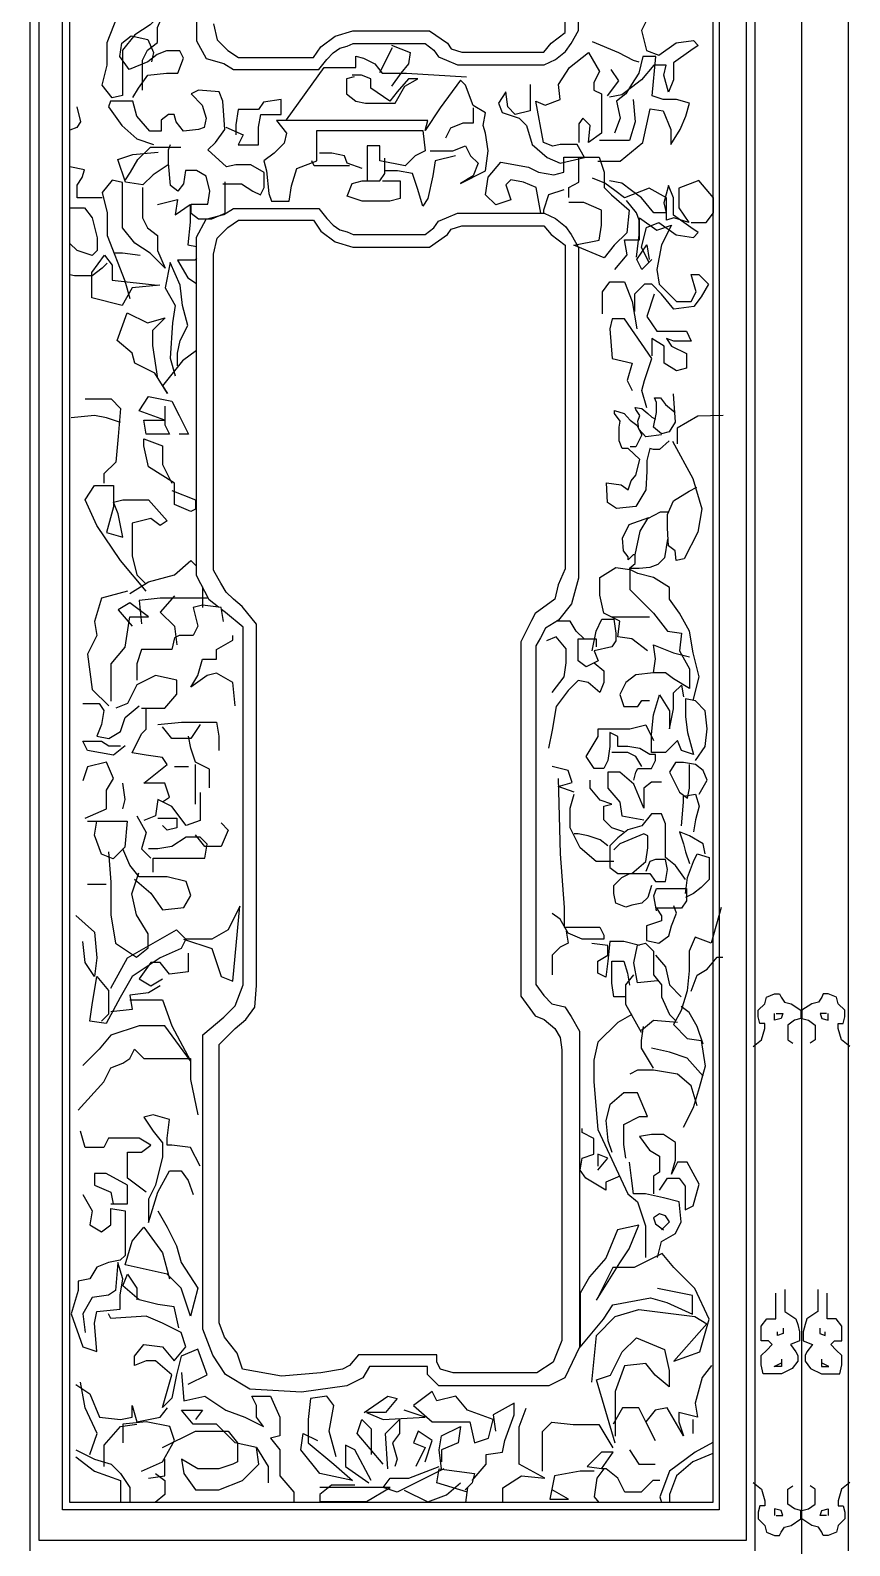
# Model space of a CAD drawing. Extents: x 1684 to 4686, y 4591 to 8092.
# Drawn here: x 3697 to 4136, y 5761 to 6573 of the extents above; entities that cross this region are included whole.
import ezdxf

# ---------------------------------------------------------------- set-up
doc = ezdxf.new("R2010")
doc.units = 0
doc.header["$MEASUREMENT"] = 0
doc.layers.add('3', color=3, linetype='CONTINUOUS')
doc.layers.add('7', color=7, linetype='CONTINUOUS')

msp = doc.modelspace()

# ---------------------------------------------------------------- linework, layer by layer
at = {"layer": '3'}
for p, q in [((3696.57, 5758.27), (3696.57, 7270.16)), ((4084.86, 7270.16), (4084.86, 5758.27)), ((4134.87, 7270.16), (4134.87, 5758.27)), ((3713.86, 5780.36), (3713.86, 7255.06)), ((4065.81, 7255.06), (4065.81, 5780.36)), ((4065.81, 5780.36), (3713.86, 5780.36))]:
    msp.add_line(p, q, dxfattribs=at)
for points in [[(3785.57, 6748.61), (3785.57, 6567.3), (3790.76, 6557.79), (3800.28, 6555.19), (3805.46, 6552.05)], [(3805.46, 6552.05), (3851.17, 6552.05), (3855.42, 6557.36), (3858.96, 6560.9), (3862.5, 6563.37), (3866.4, 6564.44), (3869.59, 6565.85), (3908.22, 6565.85), (3912.82, 6562.31), (3915.3, 6558.77), (3919.55, 6557), (3925.58, 6554.53), (3972, 6554.53), (3978.02, 6557.36), (3983.34, 6561.61), (3986.52, 6565.85), (3990.42, 6572.93), (3990.42, 6750)], [(3756.72, 6540.81), (3756.72, 6550.25), (3756.72, 6556.99), (3759.43, 6562.39), (3764.83, 6566.44), (3764.83, 6574.53), (3768.88, 6583.97), (3760.78, 6575.88), (3752.67, 6570.48), (3745.92, 6562.39), (3745.92, 6548.9), (3745.92, 6538.11), (3740.52, 6536.76), (3735.12, 6543.5), (3737.82, 6554.3), (3737.82, 6566.44), (3747.27, 6590.72), (3749.97, 6600.16)], [(4028.12, 6580.73), (4024.14, 6572.79), (4026.79, 6562.22), (4033.41, 6559.57), (4042.68, 6566.18), (4051.94, 6567.5), (4054.59, 6564.86), (4050.62, 6562.22), (4041.35, 6555.6), (4041.35, 6546.35), (4038.71, 6539.74), (4036.06, 6548.99), (4037.38, 6554.28), (4030.76, 6554.28), (4024.14, 6546.35), (4018.85, 6542.38), (4013.55, 6538.42), (4006.93, 6537.09)], [(3751.57, 6536.94), (3754.58, 6541.95), (3759.6, 6548.98), (3769.65, 6549.98), (3775.67, 6549.98), (3778.69, 6558.01), (3776.68, 6562.02), (3769.65, 6562.02), (3764.62, 6560.01), (3759.6, 6556), (3749.56, 6551.99), (3744.53, 6559.01), (3745.54, 6566.03), (3750.56, 6570.05), (3759.6, 6568.04), (3762.62, 6561.02), (3761.61, 6556)], [(3883.89, 6550.3), (3890.64, 6563.79)], [(3890.2, 6565.06), (3900.25, 6561.04), (3899.24, 6555.02), (3895.23, 6550.01), (3890.2, 6542.98)], [(3964.52, 6543.96), (3964.52, 6533.93), (3964.52, 6529.91), (3956.49, 6527.91), (3952.47, 6531.92), (3951.47, 6539.95), (3947.45, 6533.93), (3949.46, 6528.91), (3958.5, 6525.9), (3962.52, 6521.89), (3965.53, 6511.85), (3973.57, 6504.83), (3980.6, 6501.82), (3993.66, 6504.83), (3989.64, 6511.85), (3980.6, 6511.85), (3976.58, 6510.85), (3971.56, 6512.86), (3967.54, 6534.93), (3972.56, 6532.92), (3980.6, 6535.93), (3979.59, 6543.96), (3985.62, 6552.99), (3995.67, 6561.02), (4001.69, 6550.98), (3998.68, 6544.96), (3998.68, 6540.95), (4002.7, 6538.94), (4002.7, 6526.9), (4002.7, 6517.87), (3995.67, 6512.86), (3996.67, 6521.89), (3992.65, 6525.9), (3990.64, 6522.89), (3990.64, 6512.86)], [(3997.67, 6567.04), (4011.74, 6561.02), (4019.77, 6557), (4022.79, 6556)], [(3833.95, 6524.92), (3854.04, 6553.02), (3871.12, 6553.02), (3871.12, 6559.04), (3875.13, 6558.03), (3881.16, 6555.02), (3885.18, 6550.01), (3898.24, 6550.01), (3930.38, 6548)], [(4000.69, 6502.82), (4012.74, 6502.82), (4024.8, 6512.86), (4028.81, 6530.92), (4035.85, 6529.91), (4039.86, 6519.88), (4039.86, 6511.85), (4044.89, 6519.88), (4047.9, 6526.9), (4049.91, 6533.93), (4042.88, 6535.93), (4035.85, 6535.93), (4029.82, 6537.94), (4031.83, 6559.01), (4024.8, 6559.01), (4022.79, 6549.98), (4018.77, 6543.96), (4015.76, 6538.94), (4010.73, 6534.93), (4012.74, 6525.9), (4009.73, 6517.87)], [(4007.72, 6551.99), (4011.74, 6545.97), (4005.71, 6537.94)], [(3910.92, 6508.45), (3923.08, 6508.45), (3929.83, 6511.15), (3932.53, 6505.75), (3936.58, 6501.71), (3933.88, 6494.96), (3927.13, 6490.92), (3940.63, 6497.66), (3941.98, 6508.45), (3940.63, 6517.89), (3939.28, 6521.94), (3940.63, 6528.68), (3933.88, 6532.73), (3929.83, 6543.52), (3927.13, 6546.22), (3916.32, 6531.38), (3908.22, 6519.24), (3909.57, 6524.64), (3828.54, 6524.64), (3833.95, 6517.89), (3832.6, 6512.5), (3827.19, 6507.1), (3821.79, 6503.06), (3823.14, 6497.66), (3824.49, 6485.52), (3825.84, 6481.47), (3835.3, 6481.47), (3836.65, 6489.57), (3839.35, 6499.01), (3850.15, 6503.06), (3850.15, 6519.24), (3906.87, 6519.24), (3908.22, 6508.45), (3902.82, 6505.75), (3897.42, 6500.36), (3883.91, 6503.06), (3883.91, 6511.15), (3877.16, 6511.15), (3877.16, 6497.66), (3877.16, 6492.26), (3883.91, 6492.26), (3886.61, 6496.31), (3886.61, 6504.4)], [(3870.11, 6548), (3866.09, 6547), (3866.09, 6538.97), (3871.12, 6534.96), (3876.14, 6533.95), (3881.16, 6533.95), (3887.19, 6533.95), (3892.21, 6533.95), (3897.23, 6542.98), (3904.27, 6547), (3899.24, 6547), (3893.22, 6539.97), (3889.2, 6534.96), (3879.15, 6541.98), (3879.15, 6547), (3874.13, 6549), (3869.11, 6549)], [(3799.78, 6490.78), (3809.83, 6490.78), (3815.86, 6486.77), (3819.87, 6484.76), (3821.88, 6488.78), (3821.88, 6496.8), (3814.85, 6500.82), (3806.81, 6500.82), (3801.79, 6499.81), (3791.75, 6508.84), (3795.77, 6512.86), (3800.79, 6519.88), (3799.78, 6534.93), (3797.77, 6539.95), (3786.72, 6540.95), (3782.71, 6538.94), (3788.73, 6532.92), (3790.74, 6525.9), (3789.74, 6520.88), (3786.72, 6519.88), (3778.69, 6518.88), (3774.67, 6523.89), (3773.67, 6527.91), (3770.65, 6527.91), (3766.63, 6524.9), (3766.63, 6518.88), (3760.61, 6518.88), (3753.58, 6526.9), (3751.57, 6534.93), (3739.51, 6534.93), (3738.51, 6531.92), (3745.54, 6521.89), (3753.58, 6514.86), (3762.62, 6511.85)], [(3801.29, 6521.06), (3810.74, 6517.01), (3808.04, 6511.62), (3818.85, 6511.62), (3818.85, 6521.06), (3820.2, 6527.81), (3831, 6527.81), (3831, 6535.9), (3821.55, 6534.55), (3818.85, 6530.5), (3808.04, 6530.5), (3806.69, 6522.41), (3806.69, 6517.01)], [(4019.77, 6535.93), (4020.78, 6523.89), (4017.76, 6513.86), (4001.69, 6513.86)], [(3721.43, 6531.92), (3723.44, 6523.89), (3721.43, 6520.88), (3717.81, 6519.53)], [(3933.88, 6531.38), (3933.88, 6523.29), (3928.48, 6523.29), (3921.73, 6520.59), (3919.03, 6515.2)], [(3800.79, 6491.79), (3800.79, 6481.75), (3800.79, 6474.73), (3793.76, 6471.72), (3786.72, 6471.72), (3782.71, 6474.73), (3782.71, 6479.75), (3788.73, 6479.75), (3791.75, 6479.75), (3792.75, 6486.77), (3790.74, 6494.8), (3785.72, 6497.81), (3779.69, 6497.81), (3778.69, 6490.78), (3775.67, 6486.77), (3771.66, 6489.78), (3770.65, 6501.82), (3770.65, 6508.84), (3771.66, 6511.85)], [(3770.47, 6500.97), (3762.37, 6495.58), (3756.97, 6490.18), (3747.52, 6491.53), (3743.46, 6503.67), (3751.57, 6506.37), (3765.07, 6507.72)], [(3747.52, 6492.88), (3750.22, 6496.92), (3754.27, 6503.67), (3761.02, 6510.41), (3777.23, 6510.41)], [(3867.71, 6500.36), (3856.9, 6500.36), (3848.8, 6500.36), (3847.45, 6503.06)], [(3874.46, 6499.01), (3866.36, 6501.71), (3865.01, 6505.75), (3858.25, 6507.1), (3851.5, 6507.1)], [(3924.43, 6505.75), (3913.62, 6503.06), (3912.27, 6494.96), (3909.57, 6482.82), (3906.87, 6478.78), (3904.17, 6488.22), (3901.47, 6496.31), (3893.37, 6497.66), (3886.61, 6497.66)], [(3970.24, 6474.97), (3967.64, 6488.83), (3960.89, 6491.53), (3954.14, 6492.88), (3951.44, 6490.18), (3954.14, 6482.09), (3946.03, 6479.39), (3940.63, 6484.78), (3941.98, 6494.23), (3948.74, 6502.32), (3963.59, 6499.62), (3968.99, 6496.92), (3977.1, 6495.58), (3982.5, 6496.92), (3982.5, 6505.02), (3990.6, 6505.02)], [(3985.2, 6483.44), (3985.2, 6488.83), (3990.6, 6491.53), (3990.6, 6505.02), (4001.4, 6505.02), (4004.11, 6496.92), (4004.11, 6488.83), (4008.16, 6484.78), (4017.61, 6476.69), (4016.26, 6464.55), (4009.51, 6457.81), (4004.11, 6451.06), (3987.9, 6457.81), (4001.4, 6460.51), (4002.75, 6468.6), (4002.75, 6476.69), (3993.3, 6480.74), (3985.2, 6480.74)], [(3735.12, 6483.29), (3727.01, 6483.29), (3721.61, 6483.29), (3721.61, 6490.04), (3724.31, 6494.08), (3725.66, 6498.13), (3717.81, 6499.87)], [(3756.72, 6488.69), (3756.72, 6479.25), (3756.72, 6472.5), (3759.43, 6467.11), (3764.83, 6463.06), (3764.83, 6454.97), (3768.88, 6445.52), (3760.78, 6453.62), (3752.67, 6459.01), (3745.92, 6467.11), (3745.92, 6480.6), (3745.92, 6491.39), (3740.52, 6492.74), (3735.12, 6485.99), (3737.82, 6475.2), (3737.82, 6463.06), (3747.27, 6438.78), (3749.97, 6429.34)], [(3885.26, 6492.26), (3894.72, 6492.26), (3894.72, 6486.87), (3894.72, 6482.82), (3889.32, 6481.47), (3874.46, 6481.47), (3866.36, 6484.17), (3869.06, 6490.92), (3874.46, 6492.26), (3881.21, 6492.26)], [(3982.5, 6487.48), (3974.39, 6484.78), (3971.69, 6476.69), (3971.69, 6474.97)], [(4050.84, 6469.93), (4058.78, 6469.93), (4062.75, 6475.22), (4062.75, 6483.15), (4054.81, 6492.41), (4044.22, 6488.44), (4044.22, 6477.86), (4049.51, 6469.93), (4041.57, 6472.58), (4037.6, 6471.25), (4037.6, 6477.86), (4037.6, 6483.15), (4028.33, 6488.44), (4015.09, 6483.15), (4009.8, 6487.12), (4004.5, 6491.09), (3997.89, 6493.73)], [(4028.12, 6448.77), (4024.14, 6456.7), (4026.79, 6467.28), (4033.41, 6469.93), (4042.68, 6463.31), (4051.94, 6461.99), (4054.59, 6464.64), (4050.62, 6467.28), (4041.35, 6473.89), (4041.35, 6483.15), (4038.71, 6489.76), (4036.06, 6480.5), (4037.38, 6475.21), (4030.76, 6475.21), (4024.14, 6483.15), (4018.85, 6487.11), (4013.55, 6491.08), (4006.93, 6492.4)], [(3764.71, 6479.56), (3775.52, 6482.26), (3774.17, 6474.17), (3782.27, 6479.56), (3782.27, 6470.12), (3780.92, 6457.98), (3785.57, 6457.21)], [(4021.5, 6451.41), (4022.82, 6463.31), (4022.82, 6471.25), (4021.5, 6475.21), (4016.2, 6481.83)], [(3717.81, 6477.9), (3725.66, 6477.9), (3729.72, 6472.5), (3732.42, 6461.71), (3732.42, 6454.97), (3729.72, 6452.27), (3721.61, 6454.97), (3717.81, 6458.76)], [(3797.47, 6263.93), (3792.49, 6267.91), (3785.57, 6280.88), (3785.57, 6462.19), (3790.76, 6471.71), (3800.28, 6474.3), (3805.46, 6477.45)], [(3805.46, 6477.45), (3851.17, 6477.45), (3855.42, 6472.14), (3858.96, 6468.6), (3862.5, 6466.12), (3866.4, 6465.06), (3869.59, 6463.64), (3908.22, 6463.64), (3912.82, 6467.18), (3915.3, 6470.72), (3919.55, 6472.49), (3925.58, 6474.97), (3972, 6474.97), (3978.02, 6472.14), (3983.34, 6467.89), (3986.52, 6463.64), (3990.42, 6456.56), (3990.42, 6279.49), (3986.55, 6265.65), (3979.62, 6257), (3972.69, 6252.68), (3970.09, 6247.49), (3967.5, 6243.16), (3967.5, 6061.85), (3971.81, 6055.8), (3976.14, 6051.47), (3983.06, 6049.74), (3986.53, 6044.55), (3990.86, 6036.77), (3990.86, 5915.12), (3990.86, 5867.55), (3983.12, 5851.11), (3974.46, 5846.78), (3915.57, 5846.78), (3909.51, 5852.84), (3909.51, 5857.16), (3878.33, 5857.16), (3874.87, 5851.11), (3866.21, 5846.78), (3841.96, 5843.32), (3814.25, 5845.05), (3801.26, 5852.84), (3794.33, 5863.22), (3789.13, 5877.06), (3789.13, 6034.82), (3800.29, 6044.34), (3806.35, 6050.39), (3810.68, 6061.64), (3810.68, 6253.2), (3801.15, 6260.99), (3799.08, 6262.64)], [(4009.8, 6444.81), (4016.42, 6452.74), (4015.09, 6460.68), (4023.04, 6460.68), (4023.04, 6472.58), (4032.3, 6465.96), (4040.25, 6468.61), (4034.95, 6458.03), (4032.3, 6444.81), (4033.63, 6436.88), (4042.89, 6427.62), (4050.84, 6427.62), (4053.48, 6432.91), (4050.84, 6442.16), (4054.81, 6442.16), (4060.1, 6436.88), (4056.13, 6430.26), (4052.16, 6424.98), (4041.57, 6423.65), (4034.95, 6431.59), (4029.66, 6436.88), (4025.68, 6436.88), (4020.39, 6431.59), (4020.39, 6422.33)], [(4029.66, 6450.1), (4024.36, 6444.81), (4021.71, 6450.1), (4027.01, 6458.03), (4028.33, 6450.1)], [(3737.82, 6448.22), (3735.12, 6445.52), (3729.72, 6441.48), (3720.26, 6441.48), (3717.81, 6441.97)], [(3766.07, 6436.4), (3751.21, 6435.05), (3745.81, 6425.61), (3729.6, 6429.65), (3729.6, 6443.14), (3736.35, 6452.58), (3740.41, 6447.19), (3740.41, 6439.1), (3764.71, 6436.4)], [(3755.37, 6452.27), (3745.92, 6453.62), (3741.87, 6453.62)], [(3775.52, 6393.23), (3775.52, 6399.98), (3776.87, 6406.72), (3780.92, 6414.82), (3778.22, 6425.61), (3776.87, 6436.4), (3771.47, 6448.54), (3768.77, 6435.05), (3774.17, 6425.61), (3772.82, 6416.16), (3771.47, 6397.28), (3774.17, 6387.84)], [(3785.57, 6450.87), (3784.97, 6449.89), (3775.52, 6449.89), (3780.92, 6440.44), (3785.57, 6437.35)], [(4003.18, 6421.01), (4003.18, 6432.91), (4007.15, 6438.2), (4015.09, 6438.2), (4019.07, 6427.62), (4021.71, 6413.08)], [(4030.98, 6431.59), (4027.01, 6419.69), (4032.3, 6411.75), (4042.89, 6411.75), (4048.19, 6411.75), (4050.84, 6406.46), (4041.57, 6406.46), (4037.6, 6407.79), (4040.25, 6403.82), (4048.19, 6399.85), (4048.19, 6391.92), (4042.89, 6390.6), (4036.28, 6394.56), (4036.28, 6403.82), (4029.66, 6407.79), (4029.66, 6398.53)], [(3785.57, 6401.43), (3778.22, 6395.93), (3767.42, 6382.44), (3770.12, 6378.4), (3763.36, 6389.19), (3752.56, 6394.58), (3751.21, 6399.98), (3743.11, 6406.72), (3748.51, 6421.56), (3759.31, 6416.16), (3768.77, 6418.86), (3762.01, 6412.12), (3762.01, 6404.03), (3764.71, 6386.49)], [(4027.01, 6370.76), (4024.36, 6380.02), (4025.68, 6385.31), (4029.66, 6397.21), (4015.09, 6418.36), (4008.48, 6418.36), (4007.15, 6413.08), (4008.48, 6397.21), (4019.07, 6394.56), (4016.42, 6385.31), (4019.07, 6380.02)], [(3726.02, 6375.45), (3739.84, 6375.45), (3744.87, 6370.43), (3743.61, 6355.37), (3742.35, 6341.56), (3736.07, 6335.29), (3736.07, 6330.27)], [(3768.74, 6371.68), (3768.74, 6361.64), (3771.25, 6356.62), (3758.69, 6356.62), (3757.43, 6364.15), (3768.74, 6364.15), (3754.92, 6369.17), (3759.95, 6376.7), (3772.51, 6374.19), (3776.28, 6366.66), (3781.31, 6356.62), (3776.28, 6356.62)], [(4041.17, 6378.23), (4042.22, 6363.01), (4039.06, 6357.76), (4034.86, 6356.71), (4030.66, 6360.38), (4032.23, 6368.26), (4032.23, 6373.5), (4031.18, 6376.13), (4034.34, 6376.13), (4036.96, 6372.45), (4042.22, 6368.26)], [(3744.87, 6362.9), (3737.33, 6365.41), (3731.05, 6366.66), (3718.48, 6365.41)], [(4039.06, 6353.04), (4033.81, 6348.31), (4030.66, 6348.31), (4028.56, 6348.84), (4026.98, 6342.54), (4026.98, 6336.77), (4026.45, 6326.8), (4021.2, 6317.87), (4010.69, 6316.82), (4005.96, 6319.97), (4005.44, 6330.47), (4013.32, 6329.42), (4017, 6326.8), (4018.57, 6331.52), (4021.2, 6334.67), (4023.3, 6343.06), (4017, 6348.84), (4013.84, 6348.84), (4012.27, 6353.04), (4012.27, 6360.38), (4012.79, 6363.53), (4009.64, 6367.73), (4009.64, 6369.31), (4014.89, 6367.73), (4018.05, 6364.06), (4021.72, 6361.43), (4024.35, 6356.18), (4021.2, 6349.89), (4018.05, 6349.89)], [(4034.86, 6356.18), (4026.45, 6355.14), (4022.78, 6359.33), (4022.25, 6363.53), (4023.3, 6366.68), (4021.2, 6369.83), (4020.67, 6370.88), (4024.35, 6370.35), (4027.5, 6367.73), (4029.61, 6365.63), (4031.71, 6364.58)], [(4067.96, 6366.68), (4054.3, 6366.16), (4043.27, 6359.86), (4043.27, 6351.46)], [(3772.51, 6326.5), (3785.08, 6321.48), (3785.08, 6316.46), (3782.56, 6315.21), (3773.77, 6318.97), (3773.77, 6330.27), (3759.95, 6339.05), (3757.43, 6350.35), (3757.43, 6354.11), (3767.48, 6350.35), (3767.48, 6340.31), (3772.51, 6330.27)], [(4040.7, 6352.86), (4051.73, 6332.92), (4056.46, 6316.65), (4054.36, 6304.05), (4047, 6289.88), (4042.8, 6288.83), (4042.27, 6294.08), (4038.6, 6296.7), (4038.07, 6306.15), (4038.07, 6313.5), (4041.22, 6320.85), (4049.63, 6326.09), (4053.83, 6328.19)], [(3758.69, 6272.53), (3744.87, 6288.85), (3732.3, 6307.68), (3726.02, 6321.48), (3731.05, 6329.01), (3741.1, 6329.01), (3741.1, 6317.72), (3737.33, 6303.91), (3746.12, 6301.4), (3743.61, 6313.95), (3741.1, 6320.23), (3746.12, 6321.48), (3759.95, 6321.48), (3770, 6310.19), (3766.23, 6307.68), (3761.2, 6311.44), (3751.15, 6308.93), (3751.15, 6291.36), (3753.66, 6281.32), (3758.69, 6276.3)], [(4020.73, 6291.98), (4019.68, 6291.98), (4017.05, 6289.36), (4017.05, 6290.93), (4014.43, 6294.08), (4013.9, 6300.9), (4017.58, 6308.25), (4028.09, 6311.92)], [(4038.07, 6300.38), (4036.49, 6290.41), (4032.82, 6286.73), (4028.61, 6285.16), (4022.83, 6284.63), (4017.58, 6284.63), (4020.73, 6287.26), (4020.73, 6289.36), (4020.73, 6291.98), (4023.36, 6304.58), (4027.56, 6311.4), (4034.39, 6315.07), (4038.6, 6315.07)], [(3749.89, 6271.28), (3759.95, 6277.55), (3773.77, 6281.32), (3782.56, 6288.85), (3785.57, 6285.85)], [(4027.45, 6240.5), (4018.93, 6246.87), (4011.48, 6247.94), (4012.55, 6256.44), (4004.03, 6260.69), (4001.9, 6270.26), (4001.9, 6279.83), (4010.42, 6285.14), (4017.87, 6284.08)], [(4051.92, 6213.92), (4055.12, 6226.68), (4051.92, 6239.43), (4049.79, 6251.13), (4044.47, 6260.69), (4039.15, 6268.13), (4039.15, 6274.51), (4030.64, 6279.83), (4022.12, 6281.95), (4017.87, 6284.08), (4017.87, 6273.45), (4030.64, 6260.69), (4038.09, 6251.13), (4045.54, 6250.06), (4044.47, 6240.5), (4049.79, 6230.93), (4049.79, 6220.3), (4041.28, 6225.61), (4037.02, 6228.8), (4030.64, 6228.8), (4031.7, 6236.24), (4030.64, 6243.68), (4041.28, 6239.43), (4049.79, 6237.31)], [(3748.64, 6272.53), (3734.81, 6268.77), (3731.05, 6256.22), (3732.3, 6248.69), (3727.28, 6238.65), (3729.79, 6219.82), (3738.58, 6211.04)], [(3791.36, 6268.77), (3766.23, 6268.77), (3754.92, 6267.51), (3756.18, 6254.96)], [(3773.77, 6270.02), (3766.23, 6261.24), (3773.77, 6253.71), (3775.02, 6243.67)], [(3788.85, 6274.74), (3788.85, 6272.53), (3788.85, 6263.75)], [(3739.84, 6213.55), (3739.84, 6233.63), (3747.38, 6242.41), (3749.89, 6258.73), (3759.95, 6258.73), (3749.89, 6266.26), (3743.61, 6262.49), (3751.15, 6253.71)], [(3800.15, 6256.22), (3798.9, 6263.75), (3788.85, 6265), (3783.82, 6263.75), (3786.33, 6253.71), (3783.82, 6248.69), (3776.28, 6248.69), (3773.77, 6247.43), (3772.51, 6241.16), (3763.72, 6241.16), (3756.18, 6241.16), (3753.66, 6233.63), (3753.66, 6224.84)], [(3993.39, 6246.87), (3989.13, 6251.13), (3985.94, 6256.44), (3978.49, 6256.44)], [(3997.65, 6240.5), (3999.78, 6251.13), (4002.97, 6257.5), (4009.35, 6257.5), (4010.42, 6250.06), (4010.42, 6245.81), (4008.29, 6242.62), (3998.71, 6240.5), (4000.84, 6235.18), (3994.45, 6231.99), (3990.2, 6235.18), (3990.2, 6246.87), (3999.78, 6246.87), (3999.78, 6242.62)], [(4028.51, 6258.57), (4013.61, 6258.57), (4008.29, 6258.57)], [(3806.44, 6211.04), (3805.18, 6223.59), (3796.38, 6228.61), (3791.36, 6227.35), (3782.56, 6221.08), (3786.33, 6227.35), (3788.85, 6236.14), (3796.38, 6236.14), (3796.38, 6241.16), (3805.18, 6246.18), (3805.18, 6248.69)], [(3976.36, 6218.17), (3982.75, 6226.68), (3983.81, 6234.12), (3983.81, 6241.56), (3978.49, 6247.94), (3973.17, 6245.81)], [(3756.18, 6209.78), (3768.74, 6209.78), (3775.02, 6217.31), (3775.02, 6224.84), (3763.72, 6227.35), (3753.66, 6222.33), (3748.64, 6212.29), (3742.35, 6209.78)], [(3998.71, 6234.12), (4004.03, 6229.87), (4004.03, 6223.49), (4001.9, 6218.17), (3995.52, 6223.49), (3990.2, 6224.55), (3984.88, 6219.24), (3978.49, 6210.73), (3976.36, 6197.98), (3974.23, 6188.41)], [(4030.64, 6228.8), (4021.06, 6227.74), (4015.74, 6223.49), (4012.55, 6217.11), (4014.67, 6210.73), (4022.12, 6210.73), (4024.25, 6213.92), (4028.51, 6213.92)], [(4053.01, 6181.81), (4058.33, 6189.25), (4059.39, 6198.81), (4058.33, 6208.38), (4053.01, 6213.7), (4047.68, 6214.76), (4047.68, 6205.19), (4048.75, 6196.69), (4051.94, 6185), (4045.56, 6187.12), (4043.43, 6192.44), (4037.04, 6186.06), (4029.59, 6186.06), (4029.59, 6195.63), (4030.66, 6206.26), (4033.85, 6216.88), (4039.17, 6208.38), (4039.17, 6198.81), (4041.3, 6209.44), (4041.3, 6217.95), (4045.56, 6222.2), (4046.62, 6215.82)], [(3724.76, 6212.29), (3733.56, 6212.29), (3736.07, 6208.53), (3734.81, 6201), (3732.3, 6194.72), (3738.58, 6193.47), (3744.87, 6197.23), (3747.38, 6204.76), (3754.92, 6211.04)], [(3767.48, 6159.58), (3771.25, 6162.09), (3768.74, 6169.62), (3757.43, 6169.62), (3770, 6179.66), (3767.48, 6183.43), (3758.69, 6184.68), (3751.15, 6185.94), (3756.18, 6195.98), (3758.69, 6198.49), (3758.69, 6209.78)], [(3764.97, 6201), (3777.54, 6202.25), (3796.38, 6202.25), (3797.64, 6194.72), (3797.64, 6187.19)], [(3787.59, 6201), (3782.56, 6193.47), (3772.51, 6193.47), (3767.48, 6199.74)], [(3792.62, 6167.11), (3792.62, 6177.15), (3785.08, 6180.92), (3782.56, 6188.45), (3781.31, 6194.72)], [(4020.01, 6171.18), (4021.08, 6175.43), (4022.14, 6177.56), (4029.59, 6177.56), (4031.72, 6181.81), (4031.72, 6185), (4028.53, 6185), (4023.21, 6188.18), (4016.82, 6189.25), (4011.5, 6189.25), (4011.5, 6194.56), (4007.24, 6196.69), (4007.24, 6192.44), (4007.24, 6189.25), (4006.18, 6181.81), (4004.05, 6177.56), (3998.73, 6177.56), (3994.47, 6183.93), (4000.86, 6194.56), (4000.86, 6198.81), (4008.31, 6198.81), (4017.89, 6198.81), (4026.4, 6200.94), (4030.66, 6192.44)], [(3747.38, 6189.7), (3741.1, 6184.68), (3727.28, 6187.19), (3724.76, 6192.21), (3734.81, 6192.21), (3738.58, 6189.7), (3744.87, 6189.7)], [(3726.02, 6150.8), (3737.33, 6155.82), (3737.33, 6165.86), (3741.1, 6172.13), (3737.33, 6180.92), (3727.28, 6178.41), (3724.76, 6170.88)], [(3781.31, 6178.41), (3773.77, 6178.41)], [(3785.08, 6158.33), (3785.08, 6170.88), (3785.08, 6179.66)], [(3988.04, 6164.72), (3979.52, 6167.91), (3986.97, 6170.04), (3984.84, 6176.42), (3976.33, 6178.54)], [(4024.27, 6178.62), (4021.08, 6183.93), (4016.82, 6186.06), (4008.31, 6186.06)], [(4055.13, 6163.74), (4059.39, 6171.18), (4057.26, 6176.49), (4053.01, 6179.68), (4046.62, 6180.74), (4042.36, 6180.74), (4039.17, 6175.43), (4044.49, 6164.8), (4048.75, 6161.61), (4049.81, 6166.93), (4049.81, 6175.43), (4049.81, 6179.68)], [(3979.52, 6172.16), (3980.59, 6131.77), (3982.71, 6103.07), (3982.71, 6092.44), (3990.16, 6092.44), (4001.87, 6092.44), (4004, 6088.19), (4004, 6086.06), (3992.29, 6086.06), (3984.84, 6089.25), (3980.59, 6096.69), (3976.33, 6099.88)], [(4014.69, 6143.54), (4008.31, 6145.67), (4004.05, 6149.92), (4004.05, 6157.36), (4008.31, 6158.42), (4001.92, 6160.55), (3996.6, 6166.93), (3996.6, 6171.18)], [(4034.91, 6170.11), (4029.59, 6170.11), (4025.34, 6166.93), (4025.34, 6156.3), (4020.01, 6169.05), (4012.57, 6175.43), (4006.18, 6175.43), (4006.18, 6166.93), (4012.57, 6159.48), (4013.63, 6152.04), (4025.34, 6149.92)], [(3746.12, 6155.82), (3747.38, 6160.84), (3746.12, 6169.62)], [(3787.59, 6164.6), (3787.59, 6149.54), (3780.05, 6147.03), (3772.51, 6157.07), (3764.97, 6160.84), (3763.72, 6152.05), (3757.43, 6149.54)], [(4009.37, 6127.6), (3999.79, 6127.6), (3991.28, 6135.04), (3985.96, 6145.67), (3985.96, 6156.3), (3988.09, 6163.74)], [(4045.56, 6146.73), (4046.62, 6159.48), (4046.62, 6162.67), (4053.01, 6163.74), (4055.13, 6157.36), (4053.01, 6149.92), (4051.94, 6143.54)], [(3727.16, 6149.21), (3748.52, 6149.21), (3747.27, 6135.4), (3740.99, 6129.13), (3734.7, 6131.64), (3730.93, 6141.68), (3732.19, 6149.21)], [(3753.66, 6152.05), (3758.69, 6143.27), (3756.18, 6134.48), (3761.2, 6129.46)], [(3764.97, 6150.8), (3775.02, 6150.8), (3775.02, 6145.78), (3770, 6144.52), (3767.48, 6147.03)], [(3798.9, 6148.29), (3802.67, 6144.52), (3798.9, 6135.73), (3790.1, 6135.73), (3785.08, 6142.01)], [(4047.68, 6118.03), (4042.36, 6125.47), (4037.04, 6129.72), (4037.04, 6140.35), (4037.04, 6147.79), (4034.91, 6153.11), (4029.59, 6153.11), (4024.27, 6146.73), (4016.82, 6144.6), (4011.5, 6140.35), (4007.24, 6136.1), (4007.24, 6124.41), (4011.5, 6121.22), (4018.95, 6121.22), (4026.4, 6127.6), (4027.46, 6135.04), (4027.46, 6141.41), (4025.34, 6142.48), (4012.57, 6137.16), (4009.37, 6133.97)], [(3762.46, 6121.93), (3762.46, 6129.46), (3778.79, 6129.46), (3790.1, 6129.46), (3791.36, 6136.99), (3787.59, 6140.75), (3780.05, 6140.75), (3772.51, 6135.73), (3764.97, 6134.48), (3759.95, 6134.48)], [(4006.18, 6136.1), (4001.92, 6139.29), (3995.54, 6141.41), (3990.22, 6142.48), (3988.09, 6142.48)], [(4058.33, 6131.85), (4057.26, 6137.16), (4049.81, 6141.41), (4044.49, 6143.54), (4046.62, 6137.16), (4047.68, 6132.91), (4049.81, 6126.53)], [(3738.47, 6132.89), (3739.73, 6116.58), (3739.73, 6099.01), (3742.24, 6083.95), (3753.55, 6076.42), (3759.83, 6081.44), (3759.83, 6088.97), (3753.55, 6099.01), (3751.04, 6110.3), (3754.81, 6121.6)], [(3752.41, 6118.16), (3761.2, 6110.63), (3767.48, 6101.85), (3778.79, 6103.1), (3782.56, 6109.38), (3780.05, 6116.91), (3770, 6119.42), (3754.92, 6119.42), (3749.89, 6125.69), (3746.12, 6134.48)], [(4047.68, 6110.59), (4048.75, 6119.09), (4051.94, 6127.6), (4054.07, 6131.85), (4060.46, 6129.72), (4060.46, 6123.34), (4060.46, 6118.03), (4056.2, 6113.78), (4051.94, 6110.59), (4047.68, 6108.46)], [(4029.59, 6114.84), (4027.46, 6108.46), (4024.27, 6105.27), (4018.95, 6104.21), (4015.76, 6103.15), (4010.44, 6105.27), (4009.37, 6110.59), (4009.37, 6114.84), (4013.63, 6119.09), (4017.89, 6121.22), (4028.53, 6121.22), (4031.72, 6116.97), (4037.04, 6116.97), (4038.11, 6123.34), (4037.04, 6128.66), (4031.72, 6128.66), (4028.53, 6127.6), (4026.4, 6122.28)], [(3737.22, 6115.32), (3727.16, 6115.32)], [(4032.17, 6101.27), (4030.83, 6109.28), (4032.17, 6113.28), (4042.86, 6113.28), (4048.2, 6113.28), (4048.2, 6106.61), (4045.53, 6102.6), (4041.52, 6102.6), (4032.17, 6102.6), (4034.84, 6098.6), (4034.84, 6095.93), (4026.82, 6093.26), (4026.82, 6089.25), (4026.82, 6085.25), (4033.5, 6083.91), (4038.85, 6087.92), (4040.19, 6093.26), (4042.86, 6099.93), (4041.52, 6103.94)], [(3720.95, 6098.64), (3731, 6089.86), (3732.26, 6076.05), (3731, 6066.01), (3725.98, 6073.54), (3724.72, 6084.84)], [(3778.75, 6086.09), (3793.83, 6081.07), (3798.85, 6066.01), (3805.14, 6063.5), (3808.91, 6103.66), (3802.62, 6091.11), (3793.83, 6086.09), (3780.01, 6086.09)], [(4066.79, 6103.07), (4061.47, 6083.94), (4052.95, 6087.13), (4049.76, 6079.69), (4049.76, 6069.06), (4048.7, 6058.43), (4045.5, 6047.8), (4041.25, 6040.36), (4048.7, 6032.91), (4056.15, 6031.85), (4058.28, 6018.03), (4055.08, 6006.34), (4051.89, 5995.71), (4046.57, 5985.08)], [(3739.8, 6059.74), (3748.59, 6076.05), (3774.98, 6091.11), (3780.01, 6086.09), (3777.49, 6081.07), (3766.18, 6076.05), (3751.11, 6066.01), (3744.82, 6054.72), (3737.28, 6040.91), (3728.49, 6042.17), (3729.74, 6050.95), (3732.26, 6066.01), (3738.54, 6058.48), (3738.54, 6045.93), (3734.77, 6042.17)], [(3983.78, 6090.31), (3984.84, 6083.94), (3980.59, 6081.81), (3976.33, 6077.56), (3976.33, 6071.18), (3976.33, 6066.93)], [(4023.11, 6082.71), (4014.6, 6084.84), (4007.15, 6084.84), (4006.09, 6074.21), (4005.02, 6065.7), (4000.77, 6067.83), (4000.77, 6074.21), (4006.09, 6077.4), (4006.09, 6082.71), (3997.57, 6083.77)], [(4032.73, 6063.74), (4022.09, 6062.68), (4019.96, 6073.31), (4022.09, 6082.87), (4026.35, 6083.94), (4030.61, 6079.69), (4030.61, 6071.18), (4030.61, 6066.93), (4034.86, 6061.61), (4034.86, 6055.24), (4039.12, 6045.67), (4042.31, 6042.48)], [(3781.26, 6078.56), (3781.26, 6068.52), (3771.21, 6067.27), (3766.18, 6073.54), (3761.16, 6073.54), (3754.88, 6064.76), (3761.16, 6060.99), (3767.44, 6064.76)], [(4015.66, 6055.07), (4009.28, 6055.07), (4008.21, 6062.52), (4008.21, 6069.96), (4008.21, 6074.21), (4014.6, 6074.21), (4016.73, 6067.83), (4017.79, 6061.45)], [(4031.67, 6077.56), (4036.99, 6071.18), (4039.12, 6061.61), (4045.5, 6055.24)], [(4050.78, 6058.26), (4053.98, 6066.77), (4059.3, 6069.96), (4064.62, 6076.33), (4067.81, 6076.33)], [(4024.22, 6036.1), (4015.71, 6050.98), (4015.71, 6061.61), (4019.96, 6066.93)], [(3766.18, 6060.99), (3759.9, 6057.23), (3749.85, 6055.97), (3751.11, 6048.44), (3739.8, 6047.19)], [(4083.99, 6028.53), (4088.41, 6032.06), (4090.18, 6038.24), (4090.18, 6040.89), (4087.52, 6040.89), (4086.64, 6044.42), (4086.64, 6047.96), (4090.18, 6051.49), (4091.06, 6055.02), (4095.48, 6056.78), (4098.13, 6056.78), (4099.01, 6055.02), (4100.78, 6052.37), (4104.32, 6051.49), (4109.62, 6047.96), (4109.62, 6043.54), (4106.08, 6042.66), (4102.55, 6040.01), (4102.55, 6037.36), (4102.55, 6032.06), (4105.2, 6030.3)], [(4135.74, 6028.53), (4131.32, 6032.06), (4129.56, 6038.24), (4129.56, 6040.89), (4132.21, 6040.89), (4133.09, 6044.42), (4133.09, 6047.96), (4129.56, 6051.49), (4128.67, 6055.02), (4124.25, 6056.78), (4121.6, 6056.78), (4120.72, 6055.02), (4118.95, 6052.37), (4115.41, 6051.49), (4110.11, 6047.96), (4110.11, 6043.54), (4113.65, 6042.66), (4117.18, 6040.01), (4117.18, 6037.36), (4117.18, 6032.06), (4114.53, 6030.3)], [(3749.85, 6053.46), (3758.65, 6053.46), (3767.44, 6053.46), (3772.47, 6039.66), (3782.52, 6020.83), (3768.7, 6039.66), (3754.88, 6039.66), (3739.8, 6034.64), (3733.51, 6027.11), (3724.72, 6018.32)], [(4057.21, 6029.73), (4054.02, 6039.29), (4049.76, 6046.73), (4045.5, 6049.92)], [(4018.9, 6045.67), (4011.45, 6041.42), (4000.81, 6030.79), (3998.68, 6021.22), (3998.68, 6009.53), (4000.81, 5984.02), (4016.75, 5949.54), (4022.07, 5945.28), (4026.33, 5932.53), (4026.33, 5922.96), (4026.33, 5915.52)], [(4043.38, 6041.42), (4030.61, 6042.48), (4024.22, 6037.17)], [(4096.36, 6046.19), (4099.9, 6046.19), (4099.01, 6043.54), (4095.48, 6042.66), (4095.48, 6046.19)], [(4123.37, 6046.19), (4119.83, 6046.19), (4120.72, 6043.54), (4124.25, 6042.66), (4124.25, 6046.19)], [(4030.61, 6016.97), (4024.22, 6027.6), (4024.22, 6031.85), (4025.28, 6039.29)], [(3722.21, 5994.48), (3736.03, 6009.54), (3739.8, 6017.07), (3746.08, 6019.58), (3749.85, 6022.09), (3752.36, 6027.11), (3757.39, 6022.09), (3764.93, 6022.09), (3782.52, 6022.09), (3782.52, 6010.79), (3786.29, 5991.97)], [(4057.21, 6012.72), (4048.7, 6022.28), (4039.12, 6025.47), (4029.54, 6027.6)], [(4054.02, 5996.77), (4050.83, 6007.4), (4043.38, 6013.78), (4030.61, 6015.91), (4022.09, 6015.91), (4017.83, 6013.78)], [(4015.69, 5968.67), (4014.62, 5976.11), (4014.62, 5986.74), (4023.13, 5990.99), (4027.39, 5990.99), (4022.07, 6003.75), (4014.62, 6003.75), (4007.17, 5997.37), (4005.04, 5988.87), (4006.11, 5978.24), (4008.24, 5971.86)], [(3787.55, 5964.36), (3782.52, 5974.4), (3772.47, 5975.65), (3769.95, 5975.65), (3769.95, 5979.42), (3771.21, 5989.46), (3762.41, 5991.97), (3757.39, 5990.71), (3762.41, 5983.18), (3767.44, 5976.91), (3767.44, 5969.38), (3763.67, 5954.32), (3759.9, 5946.78), (3759.9, 5934.23), (3764.93, 5950.55), (3771.21, 5961.85), (3777.49, 5961.85), (3781.26, 5956.83), (3783.78, 5949.29)], [(4012.49, 5959.1), (4005.04, 5955.91), (4005.04, 5951.66), (3994.4, 5958.04), (3991.21, 5962.29), (3992.27, 5968.67), (3998.66, 5970.8), (3998.66, 5979.3), (3992.27, 5982.49), (3992.27, 5984.61)], [(3758.65, 5950.55), (3748.59, 5958.08), (3748.59, 5966.87), (3748.59, 5971.89), (3756.13, 5971.89), (3761.16, 5975.65), (3754.88, 5979.42), (3744.82, 5979.42), (3738.54, 5979.42), (3736.03, 5974.4), (3725.98, 5974.4), (3723.46, 5983.18)], [(4033.78, 5951.66), (4038.03, 5958.04), (4044.42, 5958.04), (4047.61, 5953.79), (4047.61, 5947.41), (4047.61, 5941.03), (4051.87, 5943.16), (4055.06, 5954.85), (4048.68, 5966.54), (4043.36, 5966.54), (4040.16, 5960.17), (4042.29, 5967.61), (4042.29, 5977.17), (4035.91, 5981.42), (4029.52, 5981.42), (4023.13, 5980.36), (4028.46, 5972.92), (4033.78, 5969.73), (4033.78, 5961.23), (4030.58, 5959.1), (4030.58, 5949.54)], [(4000.79, 5962.29), (4006.11, 5968.67), (4000.79, 5970.8), (4000.79, 5964.42)], [(3739.8, 5944.27), (3748.59, 5944.27), (3748.59, 5954.32), (3737.28, 5960.59), (3731, 5960.59), (3731, 5954.32), (3739.8, 5950.55), (3741.05, 5944.27)], [(4032.71, 5915.52), (4034.84, 5924.02), (4042.29, 5928.28), (4045.48, 5934.65), (4044.42, 5945.28), (4035.91, 5947.41), (4026.33, 5949.54), (4019.94, 5949.54), (4018.88, 5958.04), (4017.81, 5966.54)], [(3724.72, 5949.29), (3729.74, 5940.51), (3728.49, 5932.98), (3734.77, 5929.21), (3739.8, 5932.98), (3739.8, 5941.76), (3747.34, 5940.51), (3747.34, 5930.47), (3747.34, 5916.66), (3744.82, 5914.15), (3738.54, 5912.9), (3732.26, 5910.39), (3728.49, 5904.11), (3722.21, 5902.86), (3722.21, 5897.84), (3718.44, 5885.29), (3724.72, 5867.72), (3732.26, 5865.21), (3731, 5880.27), (3732.26, 5886.54), (3744.82, 5887.8), (3744.82, 5895.33), (3746.08, 5904.11), (3743.57, 5912.9), (3742.31, 5897.84), (3738.54, 5895.33), (3729.74, 5894.07), (3724.72, 5885.29), (3725.98, 5875.25)], [(3764.93, 5940.51), (3769.95, 5931.72), (3774.98, 5921.68), (3777.49, 5912.9), (3786.29, 5899.09), (3782.52, 5884.03), (3777.49, 5899.09), (3769.95, 5906.62), (3758.65, 5909.13), (3747.34, 5911.64), (3751.11, 5924.19), (3757.39, 5931.72), (3767.44, 5917.92), (3771.21, 5904.11)], [(4034.84, 5930.4), (4039.1, 5934.65), (4036.97, 5937.84), (4033.78, 5938.91), (4030.58, 5936.78), (4031.65, 5933.59), (4035.91, 5930.4)], [(3997.53, 5848.67), (4000.04, 5873.77), (4010.09, 5883.81), (4022.66, 5887.57), (4052.82, 5883.81), (4059.1, 5880.04), (4041.51, 5859.96), (4055.33, 5864.98), (4060.36, 5882.55), (4052.82, 5898.87), (4041.51, 5910.16), (4035.23, 5917.7), (4020.15, 5910.16), (4008.84, 5910.16), (4000.04, 5892.59), (4012.61, 5912.67), (4017.63, 5920.21), (4022.66, 5932.76), (4011.35, 5930.25), (4005.07, 5915.19), (3996.27, 5905.14), (3991.25, 5896.36), (3991.25, 5872.51), (3991.25, 5867.49), (4003.81, 5882.55), (4008.84, 5890.08), (4028.94, 5893.85), (4037.74, 5891.34), (4051.56, 5885.06), (4051.56, 5895.1), (4032.71, 5898.87)], [(3776.24, 5877.76), (3773.72, 5889.05), (3764.93, 5890.31), (3754.88, 5892.82), (3746.08, 5900.35), (3748.59, 5906.62), (3753.62, 5899.09), (3753.62, 5892.82)], [(4101.06, 5898.28), (4101.06, 5886.51), (4106.95, 5882.58), (4107.94, 5879.64), (4108.92, 5875.72), (4108.92, 5870.81), (4104.01, 5868.85), (4106.95, 5864.93), (4107.94, 5862.96), (4107.94, 5860.02), (4104.99, 5856.1), (4099.1, 5853.16), (4096.15, 5853.16), (4093.21, 5853.16), (4089.28, 5853.16), (4088.3, 5858.06), (4088.3, 5862.96), (4091.24, 5865.91), (4094.19, 5868.85), (4092.22, 5870.81), (4088.3, 5870.81), (4088.3, 5878.66), (4091.24, 5882.58), (4096.15, 5882.58), (4096.15, 5891.41), (4096.15, 5896.32)], [(4118.67, 5898.28), (4118.67, 5886.51), (4112.78, 5882.58), (4111.8, 5879.64), (4110.81, 5875.72), (4110.81, 5870.81), (4115.72, 5868.85), (4112.78, 5864.93), (4111.8, 5862.96), (4111.8, 5860.02), (4114.74, 5856.1), (4120.63, 5853.16), (4123.58, 5853.16), (4126.53, 5853.16), (4130.45, 5853.16), (4131.44, 5858.06), (4131.44, 5862.96), (4128.49, 5865.91), (4125.54, 5868.85), (4127.51, 5870.81), (4131.44, 5870.81), (4131.44, 5878.66), (4128.49, 5882.58), (4123.58, 5882.58), (4123.58, 5891.41), (4123.58, 5896.32)], [(3781.26, 5847.64), (3791.31, 5852.66), (3786.29, 5866.46), (3777.49, 5862.7), (3774.98, 5852.66), (3772.47, 5840.11), (3767.44, 5835.09), (3772.47, 5852.66), (3763.67, 5860.19), (3758.65, 5860.19), (3752.36, 5857.68), (3752.36, 5862.7), (3757.39, 5868.97), (3767.44, 5867.72), (3773.72, 5860.19), (3780.01, 5867.72), (3777.49, 5875.25), (3767.44, 5880.27), (3758.65, 5884.03), (3739.8, 5882.78), (3738.54, 5885.29)], [(4010.09, 5816.04), (4000.04, 5849.92), (4007.58, 5852.43), (4013.86, 5864.98), (4021.4, 5872.51), (4036.48, 5866.24), (4039, 5854.94), (4039, 5846.16), (4031.46, 5852.43), (4026.43, 5858.71), (4015.12, 5857.45), (4010.09, 5843.65), (4010.09, 5836.12), (4010.09, 5819.8)], [(4100.08, 5877.68), (4100.08, 5874.74), (4097.13, 5873.75), (4097.13, 5875.72)], [(4119.65, 5877.68), (4119.65, 5874.74), (4122.6, 5873.75), (4122.6, 5875.72)], [(3777.55, 5853.81), (3778.81, 5838.75), (3790.12, 5841.26), (3801.43, 5833.73), (3811.48, 5829.97), (3821.53, 5824.95), (3817.76, 5829.97), (3817.76, 5836.24), (3815.25, 5841.26), (3825.3, 5841.26), (3830.33, 5829.97), (3830.33, 5819.93), (3825.3, 5818.67), (3830.33, 5812.4), (3830.33, 5798.59), (3837.87, 5789.81), (3837.87, 5784.19)], [(4061.7, 5857.57), (4056.67, 5851.29), (4052.9, 5837.49), (4054.16, 5829.96), (4044.11, 5832.47), (4044.11, 5827.45), (4046.62, 5819.92), (4037.82, 5834.98), (4031.54, 5833.72), (4026.51, 5827.45), (4031.54, 5817.41), (4022.74, 5834.98), (4013.95, 5834.98), (4008.92, 5826.19)], [(4099.1, 5861), (4099.1, 5857.08), (4095.17, 5857.08), (4099.1, 5859.04)], [(4120.63, 5861), (4120.63, 5857.08), (4124.56, 5857.08), (4120.63, 5859.04)], [(3721.01, 5847.54), (3728.55, 5842.52), (3733.58, 5829.97), (3744.88, 5828.71), (3751.17, 5829.97), (3751.17, 5836.24), (3753.68, 5827.46), (3766.25, 5829.97), (3770.02, 5834.99)], [(3728.55, 5809.89), (3732.32, 5821.18), (3726.04, 5834.99), (3723.52, 5848.79)], [(3860.49, 5808.63), (3856.72, 5822.44), (3859.23, 5836.24), (3855.46, 5841.26), (3846.66, 5840.01), (3845.41, 5828.71), (3845.41, 5816.16), (3859.23, 5804.87), (3869.28, 5796.08), (3851.69, 5799.85), (3841.64, 5812.4), (3842.89, 5821.18), (3850.43, 5817.42)], [(3875.56, 5832.48), (3888.13, 5841.26), (3893.16, 5840.01), (3886.87, 5832.48), (3876.82, 5832.48), (3885.62, 5828.71), (3908.23, 5829.97), (3896.92, 5833.73)], [(3933.36, 5796.08), (3940.9, 5804.87), (3940.9, 5809.89), (3949.7, 5811.14), (3950.96, 5817.42), (3955.98, 5831.22), (3955.98, 5837.5), (3944.67, 5831.22), (3945.93, 5822.44)], [(3767.5, 5813.65), (3785.09, 5822.44), (3802.69, 5822.44), (3807.71, 5816.16), (3807.71, 5806.12), (3805.2, 5804.87), (3797.66, 5802.36), (3786.35, 5802.36), (3777.55, 5807.38), (3778.81, 5799.85), (3785.09, 5791.06), (3797.66, 5791.06), (3810.22, 5796.08), (3819.02, 5804.87), (3817.76, 5813.65), (3806.45, 5816.16), (3796.4, 5826.2), (3783.84, 5826.2), (3777.55, 5833.73), (3788.86, 5833.73), (3785.09, 5828.71)], [(3949.78, 5784.19), (3949.78, 5792.19), (3959.83, 5798.47), (3972.4, 5797.21), (3958.58, 5804.74), (3958.58, 5824.82), (3962.35, 5834.86)], [(3736.09, 5803.61), (3736.09, 5814.91), (3744.88, 5824.95), (3753.68, 5826.2)], [(3756.19, 5801.1), (3767.5, 5806.12), (3773.78, 5817.42), (3771.27, 5824.95), (3758.71, 5827.46), (3746.14, 5826.2), (3746.14, 5816.16)], [(3885.62, 5804.87), (3871.79, 5821.18), (3874.31, 5828.71), (3879.33, 5823.69), (3879.33, 5809.89)], [(3888.13, 5802.36), (3886.87, 5821.18), (3894.41, 5828.71), (3894.41, 5821.18), (3890.64, 5816.16), (3893.16, 5807.38), (3891.9, 5803.61)], [(3908.23, 5806.12), (3912, 5817.42), (3904.46, 5822.44), (3901.95, 5816.16), (3908.23, 5813.65), (3903.21, 5803.61)], [(3917.03, 5802.36), (3915.77, 5812.4), (3917.03, 5819.93), (3927.08, 5824.95), (3925.83, 5816.16), (3917.03, 5812.4), (3917.03, 5806.12)], [(3971.14, 5800.98), (3971.14, 5822.31), (3976.17, 5827.33), (3987.48, 5826.08), (4001.3, 5826.08), (4008.84, 5813.53)], [(4051.64, 5828.7), (4051.64, 5821.17)], [(3817.76, 5813.65), (3824.05, 5803.61), (3824.05, 5794.83)], [(3879.33, 5796.08), (3870.54, 5812.4), (3865.51, 5814.91), (3865.51, 5803.61), (3878.08, 5794.83)], [(4062.46, 5816.44), (4052.9, 5811.13), (4039.08, 5801.09), (4034.05, 5787.29), (4034.94, 5784.19)], [(3721.01, 5812.4), (3731.06, 5807.38), (3739.86, 5804.87), (3744.88, 5799.85), (3749.91, 5792.32), (3749.91, 5784.19)], [(3721.01, 5808.63), (3731.06, 5801.1), (3744.88, 5796.08), (3744.88, 5786.04), (3744.88, 5784.19)], [(3759.96, 5797.34), (3768.76, 5798.59), (3768.76, 5807.38)], [(4034.05, 5796.07), (4030.28, 5796.07), (4024, 5789.8), (4015.21, 5789.8), (4011.44, 5797.33), (4005.15, 5802.35), (4002.64, 5802.35), (4008.92, 5811.13), (4002.64, 5811.13), (3995.1, 5803.6), (4003.9, 5802.35), (4000.13, 5797.33), (3998.87, 5787.29), (4001.2, 5784.19)], [(4017.72, 5812.39), (4022.74, 5804.86), (4031.54, 5804.86)], [(4062.46, 5810.44), (4051.64, 5806.11), (4042.85, 5798.58), (4039.08, 5788.54), (4039.08, 5784.19)], [(3763.73, 5799.85), (3768.76, 5796.08), (3768.76, 5788.55), (3763.51, 5784.19)], [(3918.29, 5802.36), (3893.16, 5789.81), (3885.62, 5792.32), (3889.39, 5797.34), (3899.44, 5797.34), (3915.77, 5803.61)], [(3930.85, 5789.81), (3914.52, 5794.83), (3915.77, 5802.36), (3934.62, 5799.85), (3933.36, 5794.83), (3929.59, 5791.06)], [(3998.87, 5801.09), (3991.33, 5801.09), (3977.51, 5798.58), (3975, 5786.03), (3985.05, 5786.03), (3976.25, 5791.05)], [(3870.54, 5793.57), (3857.97, 5793.57), (3851.69, 5788.55), (3851.69, 5784.79), (3876.82, 5784.79), (3889.39, 5792.32), (3851.69, 5792.32)], [(3897.01, 5790.94), (3909.57, 5784.66), (3919.62, 5788.43), (3927.16, 5794.7)], [(3930.85, 5792.32), (3929.83, 5784.19)], [(4083.99, 5794.9), (4088.41, 5791.37), (4090.18, 5785.19), (4090.18, 5782.54), (4087.52, 5782.54), (4086.64, 5779.01), (4086.64, 5775.48), (4090.18, 5771.95), (4091.06, 5768.42), (4095.48, 5766.65), (4098.13, 5766.65), (4099.01, 5768.42), (4100.78, 5771.07), (4104.32, 5771.95), (4109.62, 5775.48), (4109.62, 5779.9), (4106.08, 5780.78), (4102.55, 5783.43), (4102.55, 5786.07), (4102.55, 5791.37), (4105.2, 5793.14)], [(4135.74, 5794.9), (4131.32, 5791.37), (4129.56, 5785.19), (4129.56, 5782.54), (4132.21, 5782.54), (4133.09, 5779.01), (4133.09, 5775.48), (4129.56, 5771.95), (4128.67, 5768.42), (4124.25, 5766.65), (4121.6, 5766.65), (4120.72, 5768.42), (4118.95, 5771.07), (4115.41, 5771.95), (4110.11, 5775.48), (4110.11, 5779.9), (4113.65, 5780.78), (4117.18, 5783.43), (4117.18, 5786.07), (4117.18, 5791.37), (4114.53, 5793.14)], [(4096.36, 5777.25), (4099.9, 5777.25), (4099.01, 5779.9), (4095.48, 5780.78), (4095.48, 5777.25)], [(4123.37, 5777.25), (4119.83, 5777.25), (4120.72, 5779.9), (4124.25, 5780.78), (4124.25, 5777.25)]]:
    msp.add_lwpolyline(points, dxfattribs=at)
msp.add_lwpolyline([(3932.11, 5827.46), (3934.62, 5816.16), (3942.16, 5818.67), (3944.67, 5828.71), (3930.85, 5833.73), (3924.57, 5841.26), (3914.52, 5838.75), (3912, 5843.77), (3901.95, 5836.24), (3912, 5827.46), (3923.31, 5827.46)], close=True, dxfattribs=at)
at = {"layer": '7', "color": 7}
msp.add_line((4109.87, 7314.1), (4109.87, 4731.1), dxfattribs=at)
at = {"layer": '7'}
for p, q in [((3701.4, 5763.94), (3701.4, 7265.55)), ((4080.18, 7265.55), (4080.18, 5763.94)), ((3717.81, 5784.19), (3717.81, 7251.56)), ((4062.46, 7251.56), (4062.46, 5784.19)), ((4062.46, 5784.19), (3717.81, 5784.19)), ((4080.18, 5763.94), (3701.4, 5763.94))]:
    msp.add_line(p, q, dxfattribs=at)
msp.add_lwpolyline([(3794.82, 6576.5), (3796.74, 6567.9), (3802.48, 6562.16), (3808.22, 6558.34), (3848.41, 6558.34), (3852.23, 6564.07), (3859.89, 6569.81), (3869.46, 6572.68), (3910.6, 6572.68), (3920.17, 6565.99), (3922.08, 6563.12), (3927.82, 6561.21), (3971.84, 6561.21), (3975.67, 6565.99), (3983.32, 6571.72), (3983.32, 6598.48)], dxfattribs=at)
msp.add_lwpolyline([(3794.82, 6283.95), (3794.82, 6453), (3796.74, 6461.6), (3802.48, 6467.33), (3808.22, 6471.16), (3848.41, 6471.16), (3852.23, 6465.42), (3859.89, 6459.69), (3869.46, 6456.82), (3910.6, 6456.82), (3920.17, 6463.51), (3922.08, 6466.38), (3927.82, 6468.29), (3971.84, 6468.29), (3975.67, 6463.51), (3983.32, 6457.78), (3983.32, 6431.01), (3983.32, 6284.5), (3979.57, 6275.9), (3977.66, 6268.25), (3967.13, 6260.61), (3965.22, 6256.78), (3962.35, 6251.05), (3959.48, 6245.31), (3959.48, 6233.84), (3959.48, 6055.43), (3967.16, 6044.92), (3971.94, 6043.01), (3977.68, 6038.23), (3980.56, 6033.45), (3981.51, 6026.76), (3981.51, 6015.29), (3981.51, 5870.97), (3976.73, 5859.5), (3968.12, 5853.76), (3960.46, 5853.76), (3923.14, 5853.76), (3916.45, 5855.67), (3914.53, 5859.5), (3914.53, 5863.32), (3872.43, 5863.32), (3867.65, 5857.59), (3863.82, 5855.67), (3852.34, 5853.76), (3831.29, 5851.85), (3810.24, 5855.67), (3807.37, 5864.28), (3800.67, 5872.88), (3797.8, 5880.52), (3797.8, 6029.63), (3806.41, 6038.23), (3812.15, 6043.01), (3816.93, 6049.7), (3817.89, 6061.17), (3817.89, 6254.79), (3810.21, 6264.35), (3805.43, 6268.17), (3801.6, 6271.99), (3798.73, 6276.77), (3794.9, 6283.46), (3794.82, 6283.95)], close=True, dxfattribs=at)

doc.saveas('drawing.dxf')
